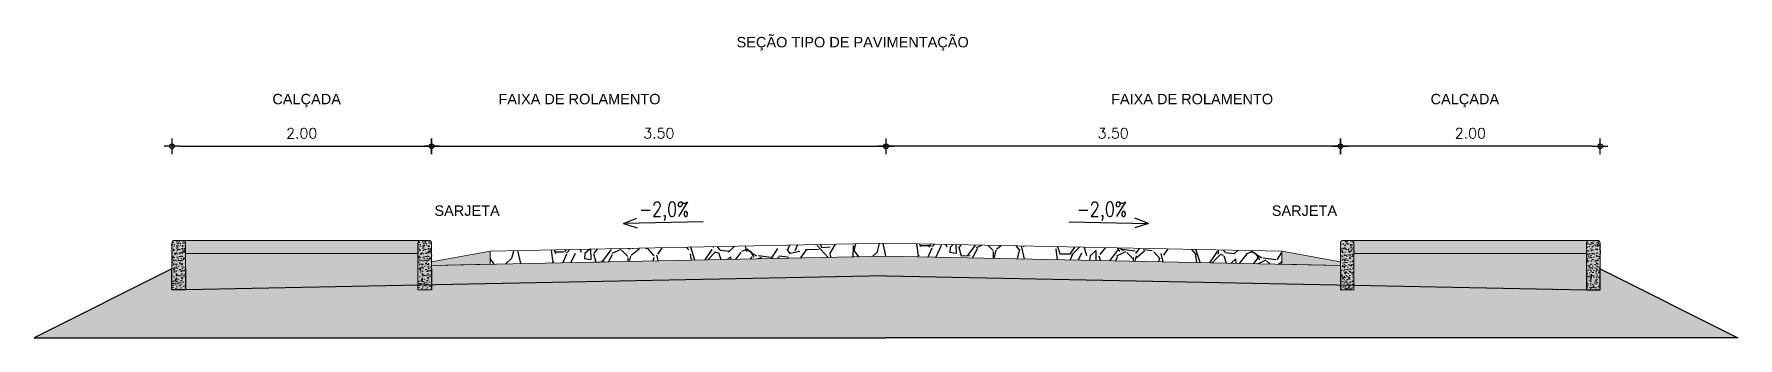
# Model space of a CAD drawing. Header units: metres. Extents: x 438163.1 to 438176.3, y 9614810.7 to 9614813.
import ezdxf

# ---------------------------------------------------------------- set-up
doc = ezdxf.new("R2010")
doc.units = ezdxf.units.M
doc.header["$PDMODE"] = 35
doc.header["$PDSIZE"] = 0.1
doc.linetypes.add('ACAD_ISO04W100', pattern=[30, 24, -3, 0, -3])
for name, color, linetype, lineweight in [('Borda da Pavimentação', 7, 'Continuous', 9), ('Borda da Terraplenagem', 7, 'Continuous', 13), ('Hach_Concreto', 8, 'Continuous', 9), ('Texto Geral', 7, 'Continuous', 15)]:
    doc.layers.add(name, color=color, linetype=linetype, lineweight=lineweight)
for name, color, linetype in [('COTAS', 10, 'Continuous'), ('Hach_Base', 30, 'Continuous'), ('Hach_Sub-base', 51, 'Continuous')]:
    doc.layers.add(name, color=color, linetype=linetype)
doc.styles.add('ARIAL', font='arial.ttf')
doc.styles.add('ESTILO COTA', font='romans.shx')
doc.styles.add('ROMANS', font='romans.shx')
doc.dimstyles.new('MODEL 50', dxfattribs={"dimtxt": 0.08, "dimasz": 0.06, "dimexe": 0.01, "dimexo": 0.01, "dimgap": 0.06, "dimtad": 1, "dimzin": 4, "dimdsep": 46, "dimtxsty": 'ESTILO COTA', "dimblk1": 'BOLA', "dimblk2": 'BOLA', "dimsah": 1, "dimcen": 0.09, "dimse1": 1, "dimse2": 1, "dimclrd": 256, "dimclre": 1, "dimclrt": 7, "dimazin": 2, "dimtfac": 1, "dimtix": 1, "dimtmove": 1, "dimatfit": 3, "dimldrblk": 'BOLA', "dimfxl": 1, "dimtolj": 1, "dimtzin": 0, "dimarcsym": 0})
pattern_1 = [(50, (438147.669313, 9614802.14558), (0.057380815, -0.00502017), [0.006, -0.066]), (355, (438147.669313, 9614802.14558), (-0.01110011, 0.06017537), [0.0048, -0.0528]), (100.45144, (438147.674095, 9614802.14516), (0.04628071, 0.0551552), [0.00509922, -0.05609137]), (46.1842, (438147.66931, 9614802.16158), (0.0853793, -0.01324154), [0.009, -0.099]), (96.63564, (438147.67643, 9614802.160474), (0.07477296, 0.07792949), [0.00764883, -0.0841371]), (351.18416, (438147.66931, 9614802.16158), (0.07477296, 0.0779295), [0.0072, -0.0792]), (21, (438147.677313, 9614802.15758), (0.047752564, -0.03220951), [0.006, -0.066]), (326, (438147.677313, 9614802.15758), (0.01946523, 0.058012), [0.0048, -0.0528]), (71.45144, (438147.68129, 9614802.154894), (0.06721779, 0.02580249), [0.00509922, -0.05609137]), (37.5, (438147.669313, 9614802.145578), (0.000972788, 0.026631508), [0, -0.05216, 0, -0.0536, 0, -0.053]), (7.5, (438147.669313, 9614802.145578), (0.021045563, 0.031552937), [0, -0.03056, 0, -0.05096, 0, -0.0202]), (327.5, (438147.651473, 9614802.145578), (0.042705795, -0.00180439), [0, -0.02, 0, -0.0624, 0, -0.0828]), (317.5, (438147.643473, 9614802.145578), (0.046654894, 0.0080084), [0, -0.026, 0, -0.04144, 0, -0.0588])]
pattern_2 = [(288.0127875, (-36952.425108, 189033.911976), (1.83109473841237, -5.51525087905881), [0.0649270736, -6.427791891517]), (244.969741, (-36952.40503, 189033.850232), (2.477656115178684, 5.256626330158416), [0.1114168968, -11.03026928977]), (192.5104471, (-36952.45217, 189033.749278), (7.01038245794421, 1.52513860135549), [0.0785614888, -7.77759733088]), (327.273689, (-36952.441792, 189033.525955), (-8.117577196778116, 5.24394386071635), [0.1014608588, -10.04462311089]), (352.83365418, (-36952.356436, 189033.471103), (-6.22182631842432, 0.80588070045094), [0.099490403, -9.849563471615]), (57.273689, (-36952.257723, 189033.458691), (-5.24394386071635, -8.117577196778116), [0.1014608588, -10.04462311089]), (97.69424047, (-36952.20287, 189033.544047), (1.042538599115492, -7.84627017820244), [0.1341767954, -13.283491909707]), (132.25532837, (-36952.220835, 189033.677015), (-7.50566491635581, 8.23420701970649), [0.1266767088, -12.540998754362]), (181.42956562, (-36952.306017, 189033.770776), (-7.36367017824481, -0.20665087957389), [0.10180447, -10.078653682755]), (235.2363583, (-36952.40779, 189033.768236), (3.07224386055056, 4.3560824580472), [0.1162255232, -5.6950480205]), (282.3974378, (-36952.474061, 189033.672755), (1.701782458797802, -7.669626318337034), [0.1503048048, -14.880186777314]), (198.81407483, (-36952.198725, 189033.937307), (-4.1967631593008, -1.47780701877138), [0.0513008626, -5.078807506625]), (231.4692344, (-36952.247285, 189033.920762), (3.97278771886904, 4.95067017895665), [0.0975995762, -9.662381409438]), (285, (-36952.3081, 189033.8444), (0.417943859866, -0.2413), [0.0682497746, -0.614249690601]), (263.19859051, (-36952.37513, 189033.84411), (0.3706122804467, 2.5723192993042), [0.0367538508, -3.63861825009]), (351.80140949, (-36952.37948, 189033.80762), (-1.49513157962046, 0.30595614002935), [0.0519774678, -2.5469030681]), (90.96375653, (-36952.32803, 189033.800205), (-0.11198771966915, 1.7364315796033), [0.0844207354, -2.729596649053]), (221.56505118, (-36952.32945, 189033.88461), (0.9005438598352, 0.5945877197798), [0.0610445566, -1.465070642197]), (76.389540334, (-36952.519435, 189033.56521), (1.159168420400864, 4.90333859866375), [0.08551672, -8.466177067782]), (130.34617594, (-36952.49931, 189033.648325), (3.63218245838755, -4.32607543958708), [0.0717437986, -7.102620978858]), (353.19859051, (-36952.41304, 189033.932874), (-2.57231929930607, 0.3706122804469), [0.073507219, -3.60186488189]), (43.61045967, (-36952.340053, 189033.924168), (-3.66683157935726, -3.455538598920115), [0.08551672, -8.466177067783]), (39.44395478, (-36952.26031, 189033.415604), (-2.04238771973276, -1.6071192993318), [0.082466688, -4.04086951949]), (354.7751406, (-36952.196625, 189033.467997), (-5.8038824588353, 0.56458069752783), [0.0690977028, -6.840682742337]), (126.80140949, (-36951.992686, 189033.69575), (-1.60711929946017, 2.0423877196318), [0.073507219, -3.60186488189]), (77.35402464, (-36952.03672, 189033.754612), (-1.46512456012122, -6.39847017835729), [0.0808987206, -8.008951436238]), (129.44395478, (-36952.110923, 189033.49096), (1.60711929931763, -2.04238771974394), [0.041233344, -4.08210286349]), (161.309932474, (-36952.00716, 189033.67068), (-1.9130754394656, 0.5472561401336), [0.024607774, -2.43617904326]), (225.963756532, (-36952.03047, 189033.67856), (1.1418438598663, 1.012531579599), [0.099490403, -1.890320371923]), (246.00900596, (-36952.099631, 189033.607038), (1.9950561399021, 4.42073859876784), [0.09220073, -9.127859324034]), (3.69006753, (-36952.29042, 189033.77849), (-1.0771877197373, 0.0646561400588), [0.0696015372, -1.67043750834]), (53.15722659, (-36952.220962, 189033.782968), (4.93798771938601, 6.622445617986765), [0.1215157844, -12.030041722356]), (120.9453959, (-36952.1481, 189033.880215), (1.96040701901173, -3.36087543949633), [0.0496865656, -4.91898454044]), (150, (-36952.17365, 189033.92283), (-0.659243859866, -0.176643859866), [0.028956, -0.453644]), (180.25643716, (-36952.116996, 189033.60592), (3.89080701906332, -0.01732456080645), [0.0670447224, -6.637448746908]), (108.0127875, (-36952.18404, 189033.60562), (-1.83109473839303, 5.5152508790651), [0.1298541472, -6.362864817917]), (60, (-36952.2242, 189033.7291), (-0.176643859866, 0.659243859866), [0.125476, -0.357124]), (25.3048465, (-36952.161457, 189033.837774), (5.3386070177169, 2.49033860155269), [0.0763058164, -7.554270177587]), (314.0546041, (-36952.09247, 189033.87039), (1.4304754394897, -1.38314385984142), [0.0702675252, -3.443113507367]), (267.64597536, (-36952.043613, 189033.81989), (-0.40526140205916, -10.35393333743275), [0.114407569, -11.326368240358]), (235.42607874, (-36952.048312, 189033.705578), (-3.554843859866174, -5.19197017826267), [0.1210355974, -11.982510826686])]
pattern_3 = [(50, (438149.564726, 9614802.14558), (0.057380815, -0.00502017), [0.006, -0.066]), (355, (438149.564726, 9614802.14558), (-0.0111001, 0.06017537), [0.0048, -0.0528]), (100.45144, (438149.56951, 9614802.14516), (0.04628071, 0.0551552), [0.00509922, -0.05609137]), (46.1842, (438149.564726, 9614802.16158), (0.0853793, -0.01324154), [0.009, -0.099]), (96.63564, (438149.57184, 9614802.160474), (0.07477296, 0.0779295), [0.00764883, -0.0841371]), (351.18416, (438149.56473, 9614802.16158), (0.07477296, 0.0779295), [0.0072, -0.0792]), (21, (438149.572726, 9614802.15758), (0.04775256, -0.03220951), [0.006, -0.066]), (326, (438149.572726, 9614802.15758), (0.01946523, 0.058012), [0.0048, -0.0528]), (71.45144, (438149.576705, 9614802.154894), (0.06721779, 0.02580249), [0.00509922, -0.05609137]), (37.5, (438149.564726, 9614802.145578), (0.000972788, 0.026631508), [0, -0.05216, 0, -0.0536, 0, -0.053]), (7.5, (438149.564726, 9614802.145578), (0.021045563, 0.031552937), [0, -0.03056, 0, -0.05096, 0, -0.0202]), (327.5, (438149.546886, 9614802.145578), (0.042705795, -0.00180439), [0, -0.02, 0, -0.0624, 0, -0.0828]), (317.5, (438149.538886, 9614802.145578), (0.046654894, 0.0080084), [0, -0.026, 0, -0.04144, 0, -0.0588])]

# ---------------------------------------------------------------- blocks, each defined once
blk = doc.blocks.new('BOLA')
for p, q in [((-1, 0), (1, 0)), ((0, -1), (0, 1))]:
    blk.add_line(p, q)
blk.add_circle((0, 0), 0.3)
blk = doc.blocks.new('*D4')
at = {"lineweight": -2, "transparency": 16777216}
blk.add_line((438164.266, 9614812.174), (438166.146, 9614812.174), dxfattribs=at)
at = {"layer": 'Defpoints', "color": 0, "transparency": 16777216}
for p in [(438166.206, 9614812.174), (438164.206, 9614811.429), (438166.206, 9614811.429)]:
    blk.add_point(p, dxfattribs=at)
at = {"lineweight": -2, "transparency": 16777216, "xscale": 0.06, "yscale": 0.06, "zscale": 0.06, "rotation": 180}
blk.add_blockref('BOLA', (438164.206, 9614812.174), dxfattribs=at)
at = {"lineweight": -2, "transparency": 16777216, "xscale": 0.06, "yscale": 0.06, "zscale": 0.06}
blk.add_blockref('BOLA', (438166.206, 9614812.174), dxfattribs=at)
at = {"color": 7, "transparency": 16777216, "insert": (438165.206, 9614812.274), "char_height": 0.08, "attachment_point": 5, "style": 'ESTILO COTA'}
blk.add_mtext('\\A1;2.00', dxfattribs=at)
blk = doc.blocks.new('*D3')
at = {"lineweight": -2, "transparency": 16777216}
blk.add_line((438166.266, 9614812.174), (438169.647, 9614812.174), dxfattribs=at)
at = {"layer": 'Defpoints', "color": 0, "transparency": 16777216}
for p in [(438169.707, 9614812.174), (438169.707, 9614811.427), (438166.206, 9614811.369)]:
    blk.add_point(p, dxfattribs=at)
at = {"lineweight": -2, "transparency": 16777216, "xscale": 0.06, "yscale": 0.06, "zscale": 0.06, "rotation": 180}
blk.add_blockref('BOLA', (438166.206, 9614812.174), dxfattribs=at)
at = {"lineweight": -2, "transparency": 16777216, "xscale": 0.06, "yscale": 0.06, "zscale": 0.06}
blk.add_blockref('BOLA', (438169.707, 9614812.174), dxfattribs=at)
at = {"color": 7, "transparency": 16777216, "insert": (438167.956, 9614812.274), "char_height": 0.08, "attachment_point": 5, "style": 'ESTILO COTA'}
blk.add_mtext('\\A1;3.50', dxfattribs=at)
blk = doc.blocks.new('*D6')
at = {"lineweight": -2, "transparency": 16777216}
blk.add_line((438175.146, 9614812.174), (438173.266, 9614812.174), dxfattribs=at)
at = {"layer": 'Defpoints', "color": 0, "transparency": 16777216}
for p in [(438173.206, 9614812.174), (438173.206, 9614811.429), (438175.206, 9614811.429)]:
    blk.add_point(p, dxfattribs=at)
at = {"lineweight": -2, "transparency": 16777216, "xscale": 0.06, "yscale": 0.06, "zscale": 0.06, "rotation": 180}
blk.add_blockref('BOLA', (438173.206, 9614812.174), dxfattribs=at)
at = {"lineweight": -2, "transparency": 16777216, "xscale": 0.06, "yscale": 0.06, "zscale": 0.06}
blk.add_blockref('BOLA', (438175.206, 9614812.174), dxfattribs=at)
at = {"color": 7, "transparency": 16777216, "insert": (438174.206, 9614812.274), "char_height": 0.08, "attachment_point": 5, "style": 'ESTILO COTA'}
blk.add_mtext('\\A1;2.00', dxfattribs=at)
blk = doc.blocks.new('*D5')
at = {"lineweight": -2, "transparency": 16777216}
blk.add_line((438173.146, 9614812.174), (438169.765, 9614812.174), dxfattribs=at)
at = {"layer": 'Defpoints', "color": 0, "transparency": 16777216}
for p in [(438169.705, 9614812.174), (438169.705, 9614811.427), (438173.206, 9614811.369)]:
    blk.add_point(p, dxfattribs=at)
at = {"lineweight": -2, "transparency": 16777216, "xscale": 0.06, "yscale": 0.06, "zscale": 0.06, "rotation": 180}
blk.add_blockref('BOLA', (438169.705, 9614812.174), dxfattribs=at)
at = {"lineweight": -2, "transparency": 16777216, "xscale": 0.06, "yscale": 0.06, "zscale": 0.06}
blk.add_blockref('BOLA', (438173.206, 9614812.174), dxfattribs=at)
at = {"color": 7, "transparency": 16777216, "insert": (438171.455, 9614812.274), "char_height": 0.08, "attachment_point": 5, "style": 'ESTILO COTA'}
blk.add_mtext('\\A1;3.50', dxfattribs=at)

msp = doc.modelspace()

# ---------------------------------------------------------------- hatches: boundary and pattern name
h = msp.add_hatch()
h.set_pattern_fill('GRAVEL', color=256, scale=0.019, angle=60)
h.set_pattern_definition(pattern_2)
h.paths.add_polyline_path([(438166.657, 9614811.366), (438166.658, 9614811.266), (438169.706, 9614811.327), (438169.707, 9614811.427)])
h = msp.add_hatch()
h.set_pattern_fill('GRAVEL', color=256, scale=0.019, angle=60)
h.set_pattern_definition(pattern_2)
h.paths.add_polyline_path([(438172.755, 9614811.366), (438172.754, 9614811.266), (438169.706, 9614811.327), (438169.705, 9614811.427)])
at = {"layer": 'Borda da Pavimentação'}
h = msp.add_hatch(dxfattribs=at)
h.set_pattern_fill('AR-CONC', color=256, scale=0.008)
h.set_pattern_definition(pattern_1)
edge = h.paths.add_edge_path()
edge.add_line((438164.31, 9614811.069), (438164.31, 9614811.436))
edge.add_line((438164.31, 9614811.436), (438164.31, 9614811.436))
edge.add_arc((438164.291, 9614811.429), 0.02, 19.7271, 90)
edge.add_line((438164.291, 9614811.449), (438164.226, 9614811.449))
edge.add_arc((438164.226, 9614811.429), 0.02, 90, 180)
edge.add_line((438164.206, 9614811.429), (438164.206, 9614811.069))
edge.add_line((438164.206, 9614811.069), (438164.31, 9614811.069))
h = msp.add_hatch(dxfattribs=at)
h.set_pattern_fill('AR-CONC', color=256, scale=0.008)
h.set_pattern_definition(pattern_3)
edge = h.paths.add_edge_path()
edge.add_line((438166.206, 9614811.069), (438166.206, 9614811.436))
edge.add_line((438166.206, 9614811.436), (438166.206, 9614811.436))
edge.add_arc((438166.187, 9614811.429), 0.02, 19.7271, 90)
edge.add_line((438166.187, 9614811.449), (438166.121, 9614811.449))
edge.add_arc((438166.121, 9614811.429), 0.02, 90, 180)
edge.add_line((438166.101, 9614811.429), (438166.101, 9614811.069))
edge.add_line((438166.101, 9614811.069), (438166.206, 9614811.069))
h = msp.add_hatch(dxfattribs=at)
h.set_pattern_fill('AR-CONC', color=256, scale=0.008)
h.set_pattern_definition(pattern_3)
edge = h.paths.add_edge_path()
edge.add_line((438173.206, 9614811.069), (438173.206, 9614811.436))
edge.add_line((438173.206, 9614811.436), (438173.206, 9614811.436))
edge.add_arc((438173.225, 9614811.429), 0.02, 90, 160.2729, ccw=False)
edge.add_line((438173.225, 9614811.449), (438173.29, 9614811.449))
edge.add_arc((438173.29, 9614811.429), 0.02, 0, 90, ccw=False)
edge.add_line((438173.31, 9614811.429), (438173.31, 9614811.069))
edge.add_line((438173.31, 9614811.069), (438173.206, 9614811.069))
h = msp.add_hatch(dxfattribs=at)
h.set_pattern_fill('AR-CONC', color=256, scale=0.008)
h.set_pattern_definition(pattern_1)
edge = h.paths.add_edge_path()
edge.add_line((438175.101, 9614811.069), (438175.101, 9614811.436))
edge.add_line((438175.101, 9614811.436), (438175.101, 9614811.436))
edge.add_arc((438175.12, 9614811.429), 0.02, 90, 160.2729, ccw=False)
edge.add_line((438175.12, 9614811.449), (438175.186, 9614811.449))
edge.add_arc((438175.186, 9614811.429), 0.02, 0, 90, ccw=False)
edge.add_line((438175.206, 9614811.429), (438175.206, 9614811.069))
edge.add_line((438175.206, 9614811.069), (438175.101, 9614811.069))
at = {"layer": 'Borda da Terraplenagem', "true_color": 0x939598}
h = msp.add_hatch(color=252, dxfattribs=at)
h.dxf.hatch_style = 1
h.paths.add_polyline_path([(438166.101, 9614811.429, -0.414214), (438166.121, 9614811.449), (438164.291, 9614811.449, -0.321929), (438164.31, 9614811.436), (438164.31, 9614811.349), (438166.101, 9614811.349), (438166.101, 9614811.369)])
h = msp.add_hatch(color=252, dxfattribs=at)
h.dxf.hatch_style = 1
h.paths.add_polyline_path([(438173.29, 9614811.449, -0.414214), (438173.31, 9614811.429), (438173.31, 9614811.369), (438173.31, 9614811.349), (438175.101, 9614811.349), (438175.101, 9614811.436, -0.321929), (438175.12, 9614811.449)])
h = msp.add_hatch(color=252, dxfattribs=at)
h.dxf.hatch_style = 1
h.paths.add_polyline_path([(438166.657, 9614811.366), (438166.206, 9614811.283), (438166.206, 9614811.257), (438166.658, 9614811.266)])
h = msp.add_hatch(color=252, dxfattribs=at)
h.dxf.hatch_style = 1
h.paths.add_polyline_path([(438172.755, 9614811.366), (438172.754, 9614811.266), (438173.206, 9614811.257), (438173.206, 9614811.283)])
at = {"layer": 'Hach_Base'}
h = msp.add_hatch(color=256, dxfattribs=at)
h.dxf.hatch_style = 1
h.paths.add_polyline_path([(438169.706, 9614811.177), (438169.706, 9614811.327), (438166.206, 9614811.257), (438166.206, 9614811.107)])
h = msp.add_hatch(color=256, dxfattribs=at)
h.dxf.hatch_style = 1
h.paths.add_polyline_path([(438169.706, 9614811.177), (438169.706, 9614811.327), (438173.206, 9614811.257), (438173.206, 9614811.107)])
at = {"layer": 'Hach_Concreto'}
h = msp.add_hatch(color=256, dxfattribs=at)
h.dxf.hatch_style = 1
edge = h.paths.add_edge_path()
edge.add_line((438164.31, 9614811.069), (438164.31, 9614811.436))
edge.add_line((438164.31, 9614811.436), (438164.31, 9614811.436))
edge.add_arc((438164.291, 9614811.429), 0.02, 19.7271, 90)
edge.add_line((438164.291, 9614811.449), (438164.226, 9614811.449))
edge.add_arc((438164.226, 9614811.429), 0.02, 90, 180)
edge.add_line((438164.206, 9614811.429), (438164.206, 9614811.069))
edge.add_line((438164.206, 9614811.069), (438164.31, 9614811.069))
h = msp.add_hatch(color=256, dxfattribs=at)
h.dxf.hatch_style = 1
edge = h.paths.add_edge_path()
edge.add_line((438166.206, 9614811.069), (438166.206, 9614811.436))
edge.add_line((438166.206, 9614811.436), (438166.206, 9614811.436))
edge.add_arc((438166.187, 9614811.429), 0.02, 19.7271, 90)
edge.add_line((438166.187, 9614811.449), (438166.121, 9614811.449))
edge.add_arc((438166.121, 9614811.429), 0.02, 90, 180)
edge.add_line((438166.101, 9614811.429), (438166.101, 9614811.069))
edge.add_line((438166.101, 9614811.069), (438166.206, 9614811.069))
h = msp.add_hatch(color=256, dxfattribs=at)
h.dxf.hatch_style = 1
edge = h.paths.add_edge_path()
edge.add_line((438173.206, 9614811.069), (438173.206, 9614811.436))
edge.add_line((438173.206, 9614811.436), (438173.206, 9614811.436))
edge.add_arc((438173.225, 9614811.429), 0.02, 90, 160.2729, ccw=False)
edge.add_line((438173.225, 9614811.449), (438173.29, 9614811.449))
edge.add_arc((438173.29, 9614811.429), 0.02, 0, 90, ccw=False)
edge.add_line((438173.31, 9614811.429), (438173.31, 9614811.069))
edge.add_line((438173.31, 9614811.069), (438173.206, 9614811.069))
h = msp.add_hatch(color=256, dxfattribs=at)
h.dxf.hatch_style = 1
edge = h.paths.add_edge_path()
edge.add_line((438175.101, 9614811.069), (438175.101, 9614811.436))
edge.add_line((438175.101, 9614811.436), (438175.101, 9614811.436))
edge.add_arc((438175.12, 9614811.429), 0.02, 90, 160.2729, ccw=False)
edge.add_line((438175.12, 9614811.449), (438175.186, 9614811.449))
edge.add_arc((438175.186, 9614811.429), 0.02, 0, 90, ccw=False)
edge.add_line((438175.206, 9614811.429), (438175.206, 9614811.069))
edge.add_line((438175.206, 9614811.069), (438175.101, 9614811.069))
at = {"layer": 'Hach_Sub-base'}
h = msp.add_hatch(color=256, dxfattribs=at)
h.dxf.hatch_style = 1
h.paths.add_polyline_path([(438166.101, 9614811.104), (438166.101, 9614811.229), (438166.101, 9614811.349), (438164.31, 9614811.349), (438164.31, 9614811.229), (438164.31, 9614811.069)])
h = msp.add_hatch(color=256, dxfattribs=at)
h.dxf.hatch_style = 1
h.paths.add_polyline_path([(438175.101, 9614811.069), (438175.101, 9614811.229), (438175.101, 9614811.349), (438173.31, 9614811.349), (438173.31, 9614811.229), (438173.31, 9614811.104)])
h = msp.add_hatch(color=256, dxfattribs=at)
h.dxf.hatch_style = 1
h.paths.add_polyline_path([(438175.206, 9614811.229), (438175.206, 9614811.069), (438175.101, 9614811.069), (438175.101, 9614811.069), (438173.31, 9614811.104), (438173.31, 9614811.069), (438173.206, 9614811.069), (438173.206, 9614811.107), (438169.706, 9614811.177), (438166.206, 9614811.107), (438166.206, 9614811.069), (438166.101, 9614811.069), (438166.101, 9614811.104), (438164.306, 9614811.069), (438164.31, 9614811.069), (438164.31, 9614811.069), (438164.206, 9614811.069), (438164.206, 9614811.229), (438163.145, 9614810.699), (438169.706, 9614810.699), (438176.267, 9614810.699)])

# ---------------------------------------------------------------- linework, layer by layer
at = {"color": 1, "linetype": 'ACAD_ISO04W100', "ltscale": 0.5}
for p, q in [((438164.206, 9614811.369), (438164.206, 9614811.349)), ((438166.101, 9614811.369), (438166.101, 9614811.349)), ((438173.31, 9614811.369), (438173.31, 9614811.349)), ((438175.206, 9614811.369), (438175.206, 9614811.349))]:
    msp.add_line(p, q, dxfattribs=at)
for p, q in [((438164.31, 9614811.229), (438164.31, 9614811.069)), ((438166.206, 9614811.229), (438166.206, 9614811.069)), ((438173.206, 9614811.229), (438173.206, 9614811.069)), ((438175.101, 9614811.229), (438175.101, 9614811.069))]:
    msp.add_line(p, q)
for points in [[(438164.292, 9614811.366), (438164.31, 9614811.369)], [(438166.187, 9614811.366), (438166.206, 9614811.369)], [(438173.224, 9614811.366), (438173.206, 9614811.369)], [(438175.12, 9614811.366), (438175.101, 9614811.369)], [(438164.206, 9614811.229), (438163.145, 9614810.699)], [(438175.206, 9614811.229), (438176.267, 9614810.699)]]:
    msp.add_lwpolyline(points)
at = {"layer": 'Borda da Pavimentação'}
for p, q in [((438169.707, 9614811.427), (438166.657, 9614811.366)), ((438169.705, 9614811.427), (438172.755, 9614811.366)), ((438169.706, 9614811.327), (438166.206, 9614811.257)), ((438169.706, 9614811.327), (438173.206, 9614811.257)), ((438169.706, 9614811.177), (438164.31, 9614811.069)), ((438169.706, 9614811.177), (438175.101, 9614811.069))]:
    msp.add_line(p, q, dxfattribs=at)
at = {"layer": 'Borda da Pavimentação', "color": 2, "flags": 128}
for points in [[(438164.31, 9614811.069), (438164.206, 9614811.069), (438164.206, 9614811.229), (438164.206, 9614811.429, -0.414214), (438164.226, 9614811.449), (438164.291, 9614811.449, -0.321929), (438164.31, 9614811.436)], [(438166.206, 9614811.069), (438166.101, 9614811.069), (438166.101, 9614811.229), (438166.101, 9614811.429, -0.414214), (438166.121, 9614811.449), (438166.187, 9614811.449, -0.321929), (438166.206, 9614811.436)], [(438173.206, 9614811.069), (438173.31, 9614811.069), (438173.31, 9614811.229), (438173.31, 9614811.429, 0.414214), (438173.29, 9614811.449), (438173.225, 9614811.449, 0.321929), (438173.206, 9614811.436)], [(438175.101, 9614811.069), (438175.206, 9614811.069), (438175.206, 9614811.229), (438175.206, 9614811.429, 0.414214), (438175.186, 9614811.449), (438175.12, 9614811.449, 0.321929), (438175.101, 9614811.436)]]:
    msp.add_lwpolyline(points, format="xyb", dxfattribs=at)
for points in [[(438164.31, 9614811.229), (438164.31, 9614811.436)], [(438166.206, 9614811.229), (438166.206, 9614811.436)], [(438173.206, 9614811.229), (438173.206, 9614811.436)], [(438175.101, 9614811.229), (438175.101, 9614811.436)]]:
    msp.add_lwpolyline(points, dxfattribs=at)
at = {"layer": 'Borda da Terraplenagem', "color": 2}
for points in [[(438166.101, 9614811.429, -0.414214), (438166.121, 9614811.449), (438164.291, 9614811.449, -0.321929), (438164.31, 9614811.436), (438164.31, 9614811.349), (438166.101, 9614811.349), (438166.101, 9614811.369)], [(438173.31, 9614811.429, 0.414214), (438173.29, 9614811.449), (438175.12, 9614811.449, 0.321929), (438175.101, 9614811.436), (438175.101, 9614811.349), (438173.31, 9614811.349), (438173.31, 9614811.369)]]:
    msp.add_lwpolyline(points, format="xyb", close=True, dxfattribs=at)
for points in [[(438166.657, 9614811.366), (438166.658, 9614811.266), (438166.206, 9614811.257)], [(438166.657, 9614811.366), (438166.206, 9614811.283)], [(438172.755, 9614811.366), (438172.754, 9614811.266), (438173.205, 9614811.257)], [(438172.755, 9614811.366), (438173.206, 9614811.283)]]:
    msp.add_lwpolyline(points, dxfattribs=at)
at = {"layer": 'COTAS', "color": 7}
for p, q in [((438167.683, 9614811.58), (438167.788, 9614811.62)), ((438168.297, 9614811.593), (438167.683, 9614811.58)), ((438167.683, 9614811.58), (438167.79, 9614811.545)), ((438171.115, 9614811.593), (438171.728, 9614811.58)), ((438171.728, 9614811.58), (438171.622, 9614811.545)), ((438171.728, 9614811.58), (438171.623, 9614811.62))]:
    msp.add_line(p, q, dxfattribs=at)
at = {"layer": 'Hach_Sub-base'}
for points in [[(438169.706, 9614811.177), (438164.31, 9614811.069), (438164.206, 9614811.069), (438164.206, 9614811.229), (438163.145, 9614810.699), (438169.706, 9614810.699)], [(438169.706, 9614811.177), (438175.101, 9614811.069), (438175.206, 9614811.069), (438175.206, 9614811.229), (438176.267, 9614810.699), (438169.706, 9614810.699)]]:
    msp.add_lwpolyline(points, dxfattribs=at)

# ---------------------------------------------------------------- texts
at = {"layer": 'Borda da Terraplenagem', "color": 7, "style": 'ARIAL'}
for s, p in [('SEÇÃO TIPO DE PAVIMENTAÇÃO', (438168.555, 9614812.935)), ('CALÇADA', (438164.98, 9614812.497)), ('FAIXA DE ROLAMENTO', (438166.721, 9614812.497)), ('FAIXA DE ROLAMENTO', (438171.439, 9614812.497)), ('CALÇADA', (438173.9, 9614812.497)), ('SARJETA', (438166.228, 9614811.638)), ('SARJETA', (438172.677, 9614811.638))]:
    msp.add_text(s, height=0.08, dxfattribs=at).set_placement(p)
at = {"layer": 'Texto Geral', "style": 'ROMANS', "width": 0.8}
for p in [(438167.804, 9614811.633), (438171.175, 9614811.633)]:
    msp.add_text('-2,0%%%', height=0.1125, dxfattribs=at).set_placement(p)

# ---------------------------------------------------------------- dimensions: what is measured, and where the dimension line sits
for p1, p2, distance, picture, middle in [((438164.206, 9614811.429), (438166.206, 9614811.429), 0.745, '*D4', (438165.206, 9614812.274)), ((438175.206, 9614811.429), (438173.206, 9614811.429), -0.745, '*D6', (438174.206, 9614812.274))]:
    dim = msp.add_aligned_dim(p1=p1, p2=p2, distance=distance, dimstyle='MODEL 50')
    dim.commit()
    dim.dimension.update_dxf_attribs({"geometry": picture, "text_midpoint": middle})
dim = msp.add_linear_dim(base=(438169.707, 9614812.174), p1=(438166.206, 9614811.369), p2=(438169.707, 9614811.427), dimstyle='MODEL 50')
dim.commit()
dim.dimension.update_dxf_attribs({"geometry": '*D3', "text_midpoint": (438167.956, 9614812.274)})
dim = msp.add_linear_dim(base=(438169.705, 9614812.174), p1=(438173.206, 9614811.369), p2=(438169.705, 9614811.427), angle=180, dimstyle='MODEL 50')
dim.commit()
dim.dimension.update_dxf_attribs({"geometry": '*D5', "text_midpoint": (438171.455, 9614812.274)})

doc.saveas('drawing.dxf')
